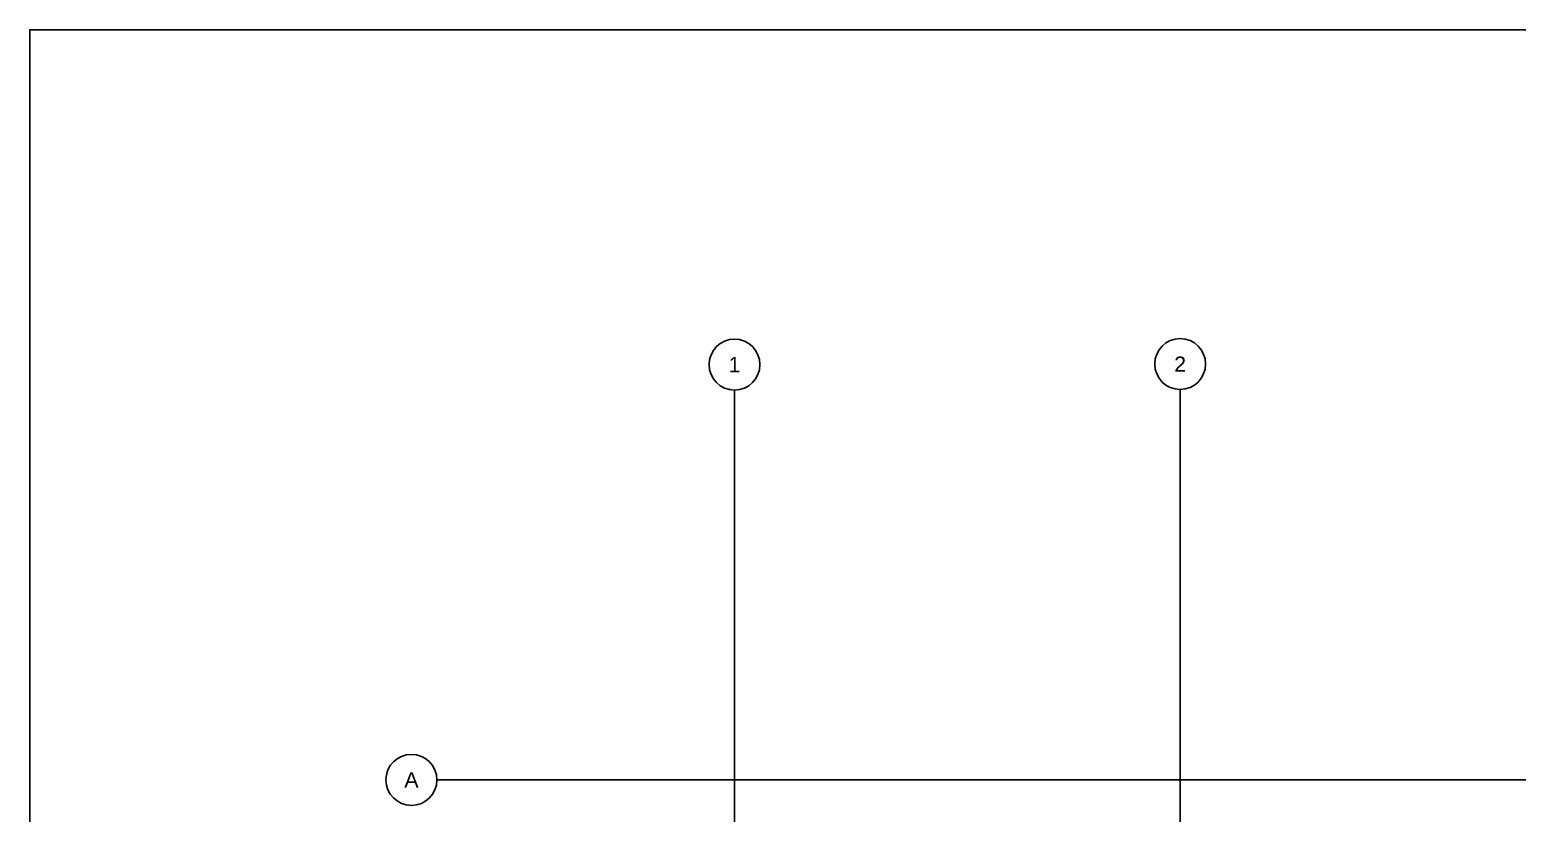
# Model space of a CAD drawing. Header units: inches. Extents: x -21257 to 11444, y 0 to 8704.
# Drawn here: x 0 to 1976, y 7663 to 8704 of the extents above; entities that cross this region are included whole.
import ezdxf
from ezdxf.enums import TextEntityAlignment as Align

# ---------------------------------------------------------------- set-up
doc = ezdxf.new("R2010")
doc.units = ezdxf.units.IN
doc.header["$MEASUREMENT"] = 0
doc.linetypes.add('CENTER2', pattern=[1.125, 0.75, -0.125, 0.125, -0.125])
for name, color, linetype in [('Bldg_Cline', 8, 'CENTER2'), ('Bldg_Colnum', 8, 'Continuous'), ('ECT_PAGE_FRAM', 7, 'Continuous')]:
    doc.layers.add(name, color=color, linetype=linetype)
doc.styles.add('Fortna', font='arial.ttf', dxfattribs={"height": 0.09375})

# ---------------------------------------------------------------- blocks, each defined once
blk = doc.blocks.new('Colnum')
blk.add_circle((0, 0), 0.1566)
at = {"style": 'Fortna'}
blk.add_attdef('1', text='', height=0.0938, dxfattribs=at).set_placement((0, 0), align=Align.MIDDLE)
blk = doc.blocks.new('Promise-US15-100330-00-10-003 Bldg Colums')
at = {"layer": 'Bldg_Cline'}
for p, q in [((600, 7193.3), (600, 9.3)), ((-387.3, 7192), (74, 7192)), ((10035, 7192), (72, 7192)), ((10035, 7192), (74, 7192))]:
    blk.add_line(p, q, dxfattribs=at)
at = {"layer": 'Bldg_Colnum'}
for p, q in [((8, 7709.9), (8, 8)), ((600, 7711.2), (600, 7193.3))]:
    blk.add_line(p, q, dxfattribs=at)
at = {"layer": 'Bldg_Colnum', "xscale": 216, "yscale": 216, "zscale": 216}
for p, values in [((8, 7743.7), {'1': '1'}), ((600, 7744.4), {'1': '2'}), ((-421.1, 7192), {'1': 'A'})]:
    blk.add_blockref('Colnum', p, dxfattribs=at).add_auto_attribs(values)

msp = doc.modelspace()

# ---------------------------------------------------------------- linework, layer by layer
at = {"layer": 'ECT_PAGE_FRAM'}
msp.add_lwpolyline([(0, 0), (11264, 0), (11264, 8704), (0, 8704)], close=True, dxfattribs=at)

# ---------------------------------------------------------------- block references
msp.add_blockref('Promise-US15-100330-00-10-003 Bldg Colums', (928.1, 515.5))

doc.saveas('drawing.dxf')
